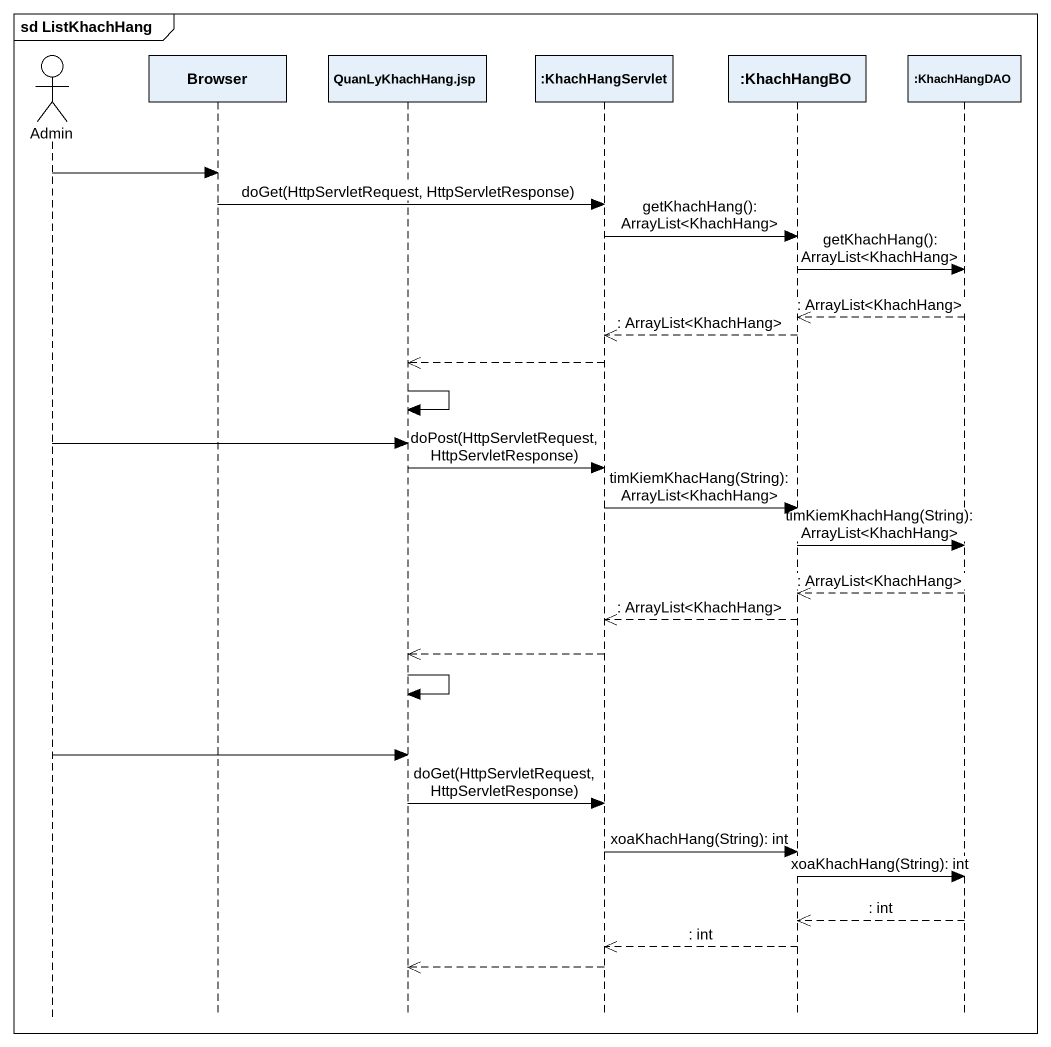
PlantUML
@startuml
mainframe sd ListKhachHang
hide footbox
actor Admin
participant Browser
participant "QuanLyKhachHang.jsp" as QuanLyKhachHang_jsp
participant ":KhachHangServlet" as KhachHangServlet
participant ":KhachHangBO" as KhachHangBO
participant ":KhachHangDAO" as KhachHangDAO

Admin -> Browser
Browser -> KhachHangServlet : doGet(HttpServletRequest, HttpServletResponse)
KhachHangServlet -> KhachHangBO : getKhachHang(): ArrayList<KhachHang>
KhachHangBO -> KhachHangDAO : getKhachHang(): ArrayList<KhachHang>
KhachHangDAO -->> KhachHangBO : : ArrayList<KhachHang>
KhachHangBO -->> KhachHangServlet : : ArrayList<KhachHang>
KhachHangServlet -->> QuanLyKhachHang_jsp
QuanLyKhachHang_jsp -> QuanLyKhachHang_jsp
Admin -> QuanLyKhachHang_jsp
QuanLyKhachHang_jsp -> KhachHangServlet : doPost(HttpServletRequest, HttpServletResponse)
KhachHangServlet -> KhachHangBO : timKiemKhacHang(String): ArrayList<KhachHang>
KhachHangBO -> KhachHangDAO : timKiemKhachHang(String): ArrayList<KhachHang>
KhachHangDAO -->> KhachHangBO : : ArrayList<KhachHang>
KhachHangBO -->> KhachHangServlet : : ArrayList<KhachHang>
KhachHangServlet -->> QuanLyKhachHang_jsp
QuanLyKhachHang_jsp -> QuanLyKhachHang_jsp
Admin -> QuanLyKhachHang_jsp
QuanLyKhachHang_jsp -> KhachHangServlet : doGet(HttpServletRequest, HttpServletResponse)
KhachHangServlet -> KhachHangBO : xoaKhachHang(String): int
KhachHangBO -> KhachHangDAO : xoaKhachHang(String): int
KhachHangDAO -->> KhachHangBO : : int
KhachHangBO -->> KhachHangServlet : : int
KhachHangServlet -->> QuanLyKhachHang_jsp
@enduml
